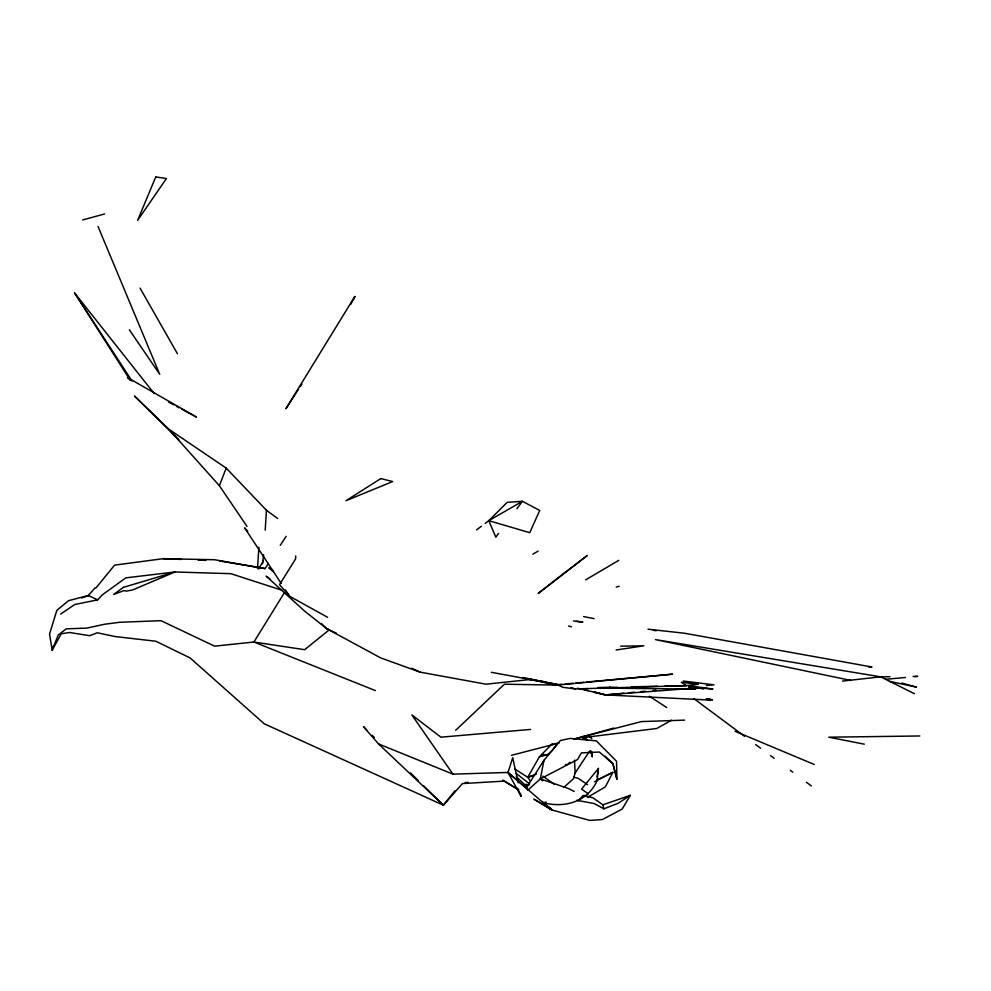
<?xml version="1.0" encoding="UTF-8"?>
<svg xmlns="http://www.w3.org/2000/svg" width="991" height="991" viewBox="0 0 991 991"><rect width="100%" height="100%" fill="white"/><g stroke="black" fill="none" stroke-linecap="round" stroke-linejoin="round"><path stroke-width="1.49" d="M582.993 739.137L583.03 736.363M295.727 555.877L295.566 558.961L279.536 584.665L289.706 596.322L327.612 617.306M257.524 568.698L258.886 547.243M262.603 563.792L263.631 554.712M265.192 530.185L266.455 510.254L226.208 468.111L168.718 429.14L134.466 395.991L178.876 439.731M588.307 793.878L581.593 789.071L598.415 768.459L597.127 780.685C587.39 802.053 564.858 808.111 543.328 802.797L507.987 772.46L452.924 774.132L378.512 743.919L363.449 726.7L366.732 729.921M596.991 776.894L598.415 768.459M527.856 790.112L540.355 778.914L543.91 760.37L560.398 740.5L570.06 738.419L596.309 740.859L616.551 761.299L616.91 779.174L612.872 763.565L605.08 756.145M53.403 646.107L52.176 650.22L49.55 634.104L56.834 610.345L68.59 600.682L88.459 595.43M589.608 751.104L575.152 772.992L573.38 778.852L563.73 787.449M520.411 793.258L521.043 796.219L507.987 772.46L512.731 757.669L518.169 782.878M542.944 762.996L543.91 760.37L525.948 788.539M246.994 526.382L219.37 485.701L226.208 468.111M353.638 299.344L354.803 296.495L285.928 408.676L298.526 389.203M596.805 780.115L612.859 772.311L605.328 786.904L587.366 797.433M350.678 304.423L354.803 296.495M258.837 568.983L263.247 560.832M530.396 781.106L527.745 777.303L539.352 756.864L552.21 743.733M583.947 795.377L592.891 797.792L602.9 804.803L630.338 795.339L622.175 809.077L602.305 819.557L589.806 820.424L551.851 809.957L533.715 798.994M284.442 592.606L253.907 642.032L214.551 646.157L161.013 620.688L119.614 622.286L104.811 624.206L86.75 628.133L66.224 628.827L58.221 635.045L52.176 650.22L61.256 633.806L69.581 632.493L89.698 635.702L97.304 632.778L115.142 636.569L155.76 641.214L190.111 657.937L264.263 723.802L443.386 805.212L462.463 783.571L504.382 781.119L518.888 789.926M300.211 386.614L301.883 384.012M219.506 560.943L265.018 568.586L268.412 563.421M280.255 545.347L286.176 536.317M498.56 533.455L495.81 537.172L488.823 520.671L507.181 502.35L522.393 501.31L539.736 510.427L529.751 532.675L488.823 520.671L485.144 523.446M516.893 508.73L522.393 501.31L488.823 520.671M558.28 742.618L552.272 750.46L546.809 755.315L542.25 754.3M378.512 743.919L443.386 805.212L454.894 790.855M96.016 587.911L114.584 565.143L163.131 558.689L214.688 559.742L265.018 568.586M578.41 800.802L582.819 795.736M95.136 587.824L88.323 595.504L97.663 599.852L102.234 594.897L125.869 577.84L174.973 571.98L230.853 573.678L282.311 590.351M569.85 762.277L568.041 764.247L565.477 764.854M455.662 730.305L504.419 684.211L555.827 685.078M476.547 529.925L481.453 526.221M60.649 614.073L74.746 604.51L97.663 599.852M630.338 795.339L618.111 803.317L603.853 808.817L594.241 803.577L576.7 800.27M585.681 579.846L618.805 560.336M532.836 554.192L538.15 551.083M612.859 772.311L594.526 781.738M671.576 720.234L656.773 728.484L584.405 737.453M542.672 780.797L540.355 778.914L577.58 759.515L581.444 752.887L599.394 752.033L612.909 763.875M514.986 769.115L527.745 777.303L536.317 774.132M81.547 597.969L88.533 595.678M527.745 777.303L533.443 775.532M613.726 728.088L573.863 739.162M82.687 219.928L104.6 213.945M616.229 587.068L619.177 586.263M539.352 756.864L549.262 754.225M511.579 755.303L559.035 743.002M551.07 744.922L558.342 743.064M575.783 738.592L641.437 721.584L684.608 720.135M546.214 802.078L543.328 802.797L551.851 809.957L550.154 807.578M616.117 649.997L643.865 645.798L620.713 646.182M842.536 681.065L880.764 676.853L889.992 676.729M531.572 679.38L485.962 684.186L420.147 672.146L380.705 657.913L326.683 628.678L304.695 611.187L266.195 576.192L269.911 578.769M491.35 672.307L559.407 684.868L672.579 674.177L586.746 682.019M562.231 684.261L554.564 684.967L522.864 677.522M565.291 683.988L572.959 683.282M576.019 682.997L583.687 682.303M623.822 693.205L605.476 694.902L577.567 688.212M628.405 692.783L634.525 692.213M640.632 691.644L645.215 691.222M652.858 690.516L655.918 690.232M706.36 685.549L714.003 684.843L683.369 681.052M885.558 679.306L905.464 677.485M914.643 676.642L917.703 676.357L913.083 676.419M530.532 729.426L440.945 737.18L411.884 714.957L452.924 774.132M692.858 688.287L605.476 694.902L594.08 692.226M465.175 782.543L468.173 782.345M868.921 667.116L871.993 667.005L684.484 633.237L648.003 629.198M558.664 685.314L562.727 687.283L575.214 688.931L686.441 685.636L698.308 684.31L681.337 682.266L686.441 685.636L665.072 686.094M597.907 687.531L610.122 687.271M631.49 686.813L657.429 686.255M919.809 735.966L828.761 737.193L864.301 744.167M609.453 687.258L617.17 687.308M597.92 688.027L695.67 689.129L689.587 688.336M163.131 558.689L181.415 559.42M198.175 560.088L205.794 560.386M698.989 687.828L713.024 689.067L688.522 685.673M573.541 620.961L582.658 621.964M576.589 621.382L582.671 622.088M691.693 687.234L688.634 686.862L703.907 688.695L694.741 687.605M528.76 679.38L543.824 681.659M706.694 698.828L712.541 699.857L707.648 698.841M583.513 616.563L594.105 618.644M653.156 630.226L656.191 630.821M705.877 699.175L710.386 700.08L605.476 694.902L595.38 692.201M527.249 678.401L559.407 684.868M850.786 680.421L655.46 639.604L880.764 676.853L914.383 693.712M889.633 681.399L916.502 687.122L901.798 683.059M573.715 777.229L578.05 778.257L587.589 784.649M568.537 626.015L571.51 626.808M583.934 689.377L588.282 690.591M540.355 778.914L568.153 788.415L574.26 791.45M570.915 687.457L575.214 688.931M375.453 690.616L253.907 642.032L304.646 649.687L329.198 629.88L326.683 628.678L321.233 623.389M734.975 731.247L814.292 764.495M326.683 628.678L336.445 633.224M411.773 668.256L420.147 672.146M526.122 784.166L528.86 785.467M504.382 781.119L502.623 780.19L518.169 789.592M168.458 401.95L173.797 404.836M176.46 406.273L179.136 407.71M181.799 409.159L196.466 417.087L127.455 377.521L129.759 379.553M272.674 569.912L268.796 567.793L273.504 571.757M534.706 799.539L551.851 809.957L548.506 806.835M649.439 696.252L666.72 707.549M542.833 776.139L554.08 784.067M266.455 510.254L277.616 518.504M693.787 698.568L744.526 736.276M755.662 744.551L760.605 748.23M770.503 755.588L774.219 758.338M790.31 770.292L792.775 772.138M806.389 782.246L811.344 785.925M516.299 773.451L529.64 783.943M507.987 772.46L528.76 790.223M542.61 802.066L551.851 809.957M583.488 737.143L586.92 740.153M516.261 776.696L527.373 787.089M584.294 737.242L587.552 740.364M372.207 735.297L374.4 737.453M410.534 772.943L418.202 780.474M423.677 785.851L443.386 805.212M588.617 735.421L591.838 738.691M247.725 531.238L244.591 527.856L281.196 583.402M168.718 429.14L219.37 485.701M130.366 380.507L74.635 292.977L154.175 393.526M129.35 329.805L159.724 374.301L98.022 226.456M285.458 589.868L289.706 596.322M74.635 292.977L132.038 381.064M140.053 288.121L177.439 353.775M517.277 788.179L521.043 796.219M590.747 751.017L592.284 756.653L592.172 752.157M612.872 763.565L616.91 779.174M590.958 751.104L592.284 756.653M602.9 804.803L603.853 808.817M574.507 760.184L575.152 772.992M155.748 176.943L137.613 220.398L166.414 178.504L155.748 176.943M564.337 573.071L538.15 593.485L587.329 555.468L564.337 573.071M123.392 587.353L113.742 594.427L123.949 590.624L126.575 591.082L132.621 589.942L174.973 571.98L123.392 587.353M380.866 478.566L345.933 500.715L392.647 481.564L380.866 478.566"/></g></svg>
